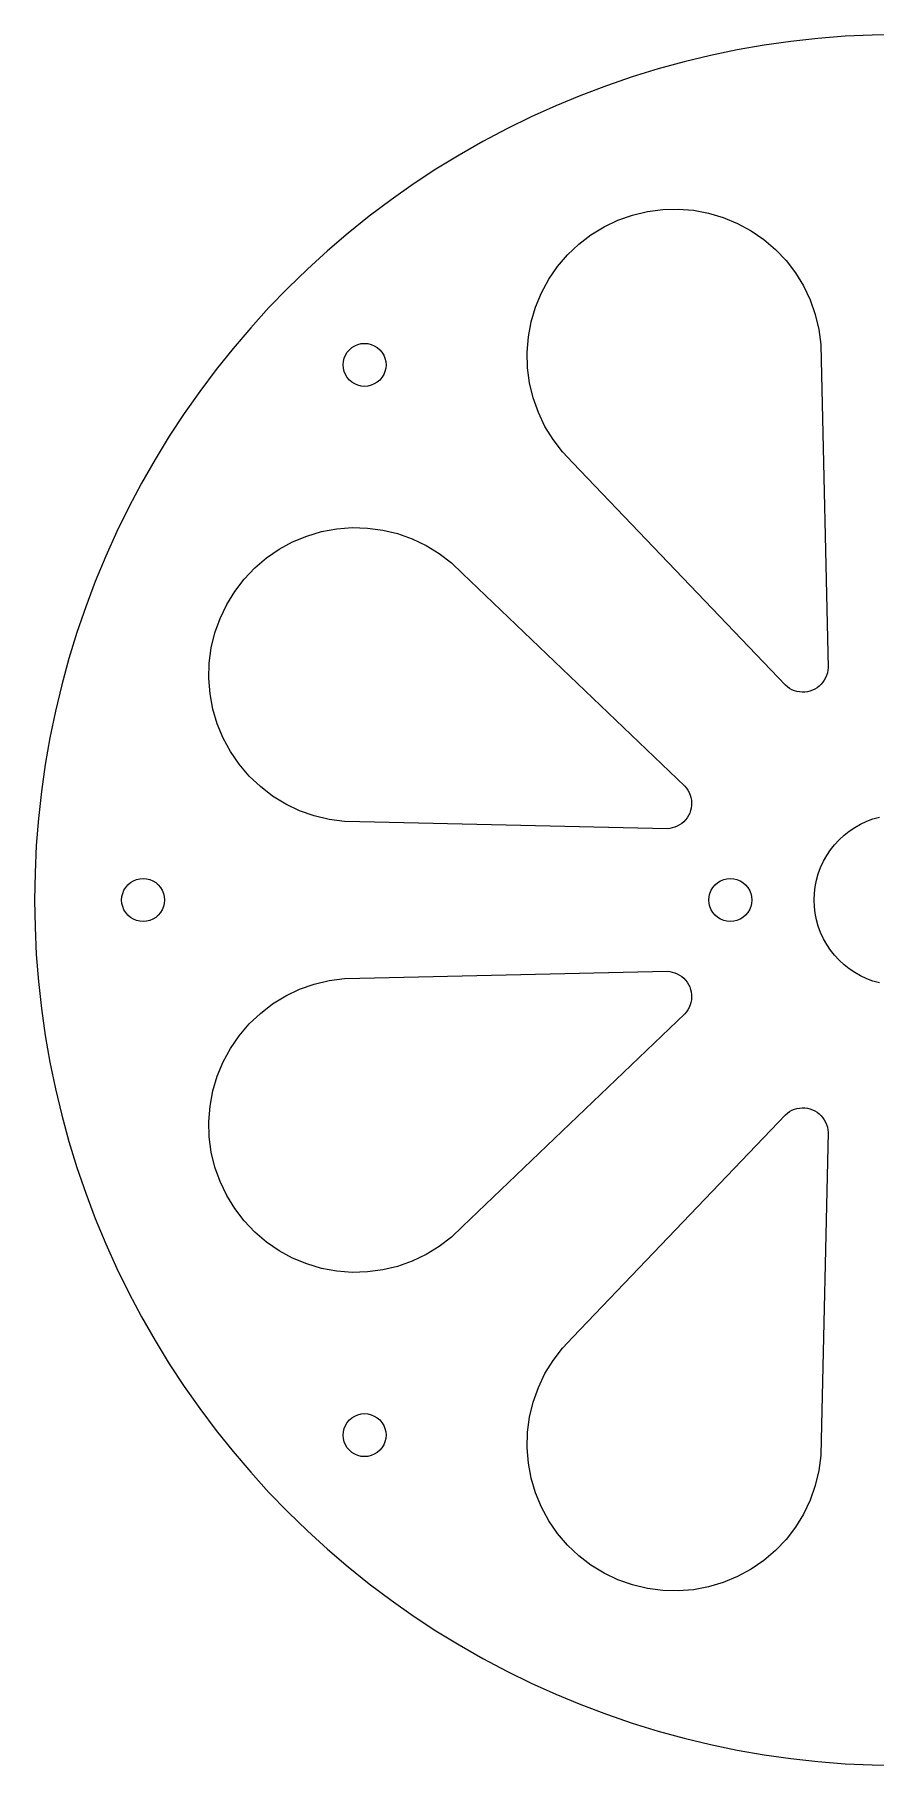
# Model space of a CAD drawing. Header units: metres. Extents: x -60 to 60, y -60 to 60.
# Drawn here: x -60.4 to -1.7, y -60.4 to 60.4 of the extents above; entities that cross this region are included whole.
import ezdxf

# ---------------------------------------------------------------- set-up
doc = ezdxf.new("R2010")
doc.units = ezdxf.units.M

msp = doc.modelspace()

# ---------------------------------------------------------------- linework, layer by layer
for p, q in [((0, 60.435), (-1.8983, 60.4052)), ((-11.3244, 59.3645), (-13.1835, 58.9795)), ((-9.45412, 59.6909), (-11.3244, 59.3645)), ((-7.57451, 59.9585), (-9.45412, 59.6909)), ((-5.68742, 60.1668), (-7.57451, 59.9585)), ((-3.79474, 60.3157), (-5.68742, 60.1668)), ((-1.8983, 60.4052), (-3.79474, 60.3157)), ((-16.8608, 58.0353), (-18.6754, 57.4771)), ((-15.0296, 58.5363), (-16.8608, 58.0353)), ((-13.1835, 58.9795), (-15.0296, 58.5363)), ((-20.4716, 56.8621), (-22.2476, 56.191)), ((-18.6754, 57.4771), (-20.4716, 56.8621)), ((-22.2476, 56.191), (-24.0016, 55.4645)), ((-25.732, 54.6832), (-27.4369, 53.848)), ((-24.0016, 55.4645), (-25.732, 54.6832)), ((-27.4369, 53.848), (-29.1148, 52.9596)), ((-30.7639, 52.0189), (-32.3827, 51.0269)), ((-29.1148, 52.9596), (-30.7639, 52.0189)), ((-32.3827, 51.0269), (-33.9695, 49.9846)), ((-33.9695, 49.9846), (-35.5228, 48.8929)), ((-35.5228, 48.8929), (-37.041, 47.753)), ((-37.041, 47.753), (-38.5227, 46.566)), ((-20.6349, 47.0099), (-19.6639, 47.473)), ((-19.6639, 47.473), (-18.6499, 47.832)), ((-18.6499, 47.832), (-17.604, 48.0832)), ((-17.604, 48.0832), (-16.5375, 48.2236)), ((-16.5375, 48.2236), (-15.4621, 48.2517)), ((-15.4621, 48.2517), (-14.3898, 48.1673)), ((-14.3898, 48.1673), (-13.3321, 47.9713)), ((-13.3321, 47.9713), (-12.3007, 47.6658)), ((-12.3007, 47.6658), (-11.3068, 47.2541)), ((-11.3068, 47.2541), (-10.3615, 46.7408)), ((-38.5227, 46.566), (-39.9664, 45.333)), ((-22.4054, 45.793), (-21.552, 46.4478)), ((-21.552, 46.4478), (-20.6349, 47.0099)), ((-10.3615, 46.7408), (-9.47499, 46.1316)), ((-9.47499, 46.1316), (-8.65701, 45.433)), ((-39.9664, 45.333), (-41.3706, 44.0552)), ((-23.8843, 44.2345), (-23.1857, 45.0525)), ((-23.1857, 45.0525), (-22.4054, 45.793)), ((-8.65701, 45.433), (-7.91655, 44.6527)), ((-41.3706, 44.0552), (-42.734, 42.734)), ((-24.4936, 43.348), (-23.8843, 44.2345)), ((-7.91655, 44.6527), (-7.2617, 43.7993)), ((-7.2617, 43.7993), (-6.69966, 42.8821)), ((-42.734, 42.734), (-44.0552, 41.3706)), ((-25.4186, 41.4089), (-25.0069, 42.4027)), ((-25.0069, 42.4027), (-24.4936, 43.348)), ((-6.69966, 42.8821), (-6.23656, 41.9112)), ((-44.0552, 41.3706), (-45.333, 39.9664)), ((-25.7241, 40.3775), (-25.4186, 41.4089)), ((-6.23656, 41.9112), (-5.87749, 40.8972)), ((-45.333, 39.9664), (-46.566, 38.5227)), ((-25.9201, 39.3198), (-25.7241, 40.3775)), ((-5.87749, 40.8972), (-5.62636, 39.8512)), ((-38.254, 38.5859), (-38.0533, 38.7089)), ((-38.0533, 38.7089), (-37.8359, 38.7989)), ((-37.8359, 38.7989), (-37.607, 38.8539)), ((-37.607, 38.8539), (-37.3724, 38.8724)), ((-37.3724, 38.8724), (-37.1377, 38.8539)), ((-37.1377, 38.8539), (-36.9088, 38.7989)), ((-36.9088, 38.7989), (-36.6914, 38.7089)), ((-36.6914, 38.7089), (-36.4907, 38.5859)), ((-26.0045, 38.2474), (-25.9201, 39.3198)), ((-5.62636, 39.8512), (-5.48596, 38.7847)), ((-5.48596, 38.7847), (-5.45779, 37.7094)), ((-46.566, 38.5227), (-47.753, 37.041)), ((-38.8724, 37.3724), (-38.8539, 37.607)), ((-38.8539, 37.607), (-38.7989, 37.8359)), ((-38.7989, 37.8359), (-38.7089, 38.0533)), ((-38.7089, 38.0533), (-38.5859, 38.254)), ((-38.5859, 38.254), (-38.433, 38.433)), ((-38.433, 38.433), (-38.254, 38.5859)), ((-36.4907, 38.5859), (-36.3117, 38.433)), ((-36.3117, 38.433), (-36.1588, 38.254)), ((-36.1588, 38.254), (-36.0358, 38.0533)), ((-36.0358, 38.0533), (-35.9458, 37.8359)), ((-35.9458, 37.8359), (-35.8908, 37.607)), ((-35.8908, 37.607), (-35.8724, 37.3724)), ((-25.9763, 37.1721), (-26.0045, 38.2474)), ((-5.45779, 37.7094), (-4.98077, 16.2303)), ((-47.753, 37.041), (-48.8929, 35.5228)), ((-38.8539, 37.1377), (-38.8724, 37.3724)), ((-38.7989, 36.9088), (-38.8539, 37.1377)), ((-38.7089, 36.6914), (-38.7989, 36.9088)), ((-38.5859, 36.4907), (-38.7089, 36.6914)), ((-38.433, 36.3117), (-38.5859, 36.4907)), ((-38.254, 36.1588), (-38.433, 36.3117)), ((-36.3117, 36.3117), (-36.4907, 36.1588)), ((-36.1588, 36.4907), (-36.3117, 36.3117)), ((-36.0358, 36.6914), (-36.1588, 36.4907)), ((-35.9458, 36.9088), (-36.0358, 36.6914)), ((-35.8908, 37.1377), (-35.9458, 36.9088)), ((-35.8724, 37.3724), (-35.8908, 37.1377)), ((-25.8359, 36.1056), (-25.9763, 37.1721)), ((-48.8929, 35.5228), (-49.9846, 33.9695)), ((-38.0533, 36.0358), (-38.254, 36.1588)), ((-37.8359, 35.9458), (-38.0533, 36.0358)), ((-37.607, 35.8908), (-37.8359, 35.9458)), ((-37.3724, 35.8724), (-37.607, 35.8908)), ((-37.1377, 35.8908), (-37.3724, 35.8724)), ((-36.9088, 35.9458), (-37.1377, 35.8908)), ((-36.6914, 36.0358), (-36.9088, 35.9458)), ((-36.4907, 36.1588), (-36.6914, 36.0358)), ((-25.5848, 35.0596), (-25.8359, 36.1056)), ((-25.2257, 34.0456), (-25.5848, 35.0596)), ((-49.9846, 33.9695), (-51.0269, 32.3827)), ((-24.7626, 33.0747), (-25.2257, 34.0456)), ((-24.2006, 32.1575), (-24.7626, 33.0747)), ((-51.0269, 32.3827), (-52.0189, 30.7639)), ((-23.5457, 31.3041), (-24.2006, 32.1575)), ((-52.0189, 30.7639), (-52.9596, 29.1148)), ((-22.8053, 30.5238), (-23.5457, 31.3041)), ((-7.95462, 14.9985), (-22.8053, 30.5238)), ((-52.9596, 29.1148), (-53.848, 27.4369)), ((-53.848, 27.4369), (-54.6832, 25.732)), ((-54.6832, 25.732), (-55.4645, 24.0016)), ((-42.4027, 25.0069), (-41.4089, 25.4186)), ((-41.4089, 25.4186), (-40.3775, 25.7241)), ((-40.3775, 25.7241), (-39.3198, 25.9201)), ((-39.3198, 25.9201), (-38.2474, 26.0045)), ((-38.2474, 26.0045), (-37.1721, 25.9763)), ((-37.1721, 25.9763), (-36.1056, 25.8359)), ((-36.1056, 25.8359), (-35.0596, 25.5848)), ((-35.0596, 25.5848), (-34.0456, 25.2257)), ((-44.2345, 23.8843), (-43.348, 24.4936)), ((-43.348, 24.4936), (-42.4027, 25.0069)), ((-34.0456, 25.2257), (-33.0747, 24.7626)), ((-33.0747, 24.7626), (-32.1575, 24.2006)), ((-32.1575, 24.2006), (-31.3041, 23.5457)), ((-55.4645, 24.0016), (-56.191, 22.2476)), ((-45.793, 22.4054), (-45.0525, 23.1857)), ((-45.0525, 23.1857), (-44.2345, 23.8843)), ((-31.3041, 23.5457), (-30.5238, 22.8053)), ((-56.191, 22.2476), (-56.8621, 20.4716)), ((-46.4478, 21.552), (-45.793, 22.4054)), ((-30.5238, 22.8053), (-14.9985, 7.95462)), ((-47.473, 19.6639), (-47.0099, 20.6349)), ((-47.0099, 20.6349), (-46.4478, 21.552)), ((-56.8621, 20.4716), (-57.4771, 18.6754)), ((-47.832, 18.6499), (-47.473, 19.6639)), ((-57.4771, 18.6754), (-58.0353, 16.8608)), ((-48.0832, 17.604), (-47.832, 18.6499)), ((-48.2236, 16.5375), (-48.0832, 17.604)), ((-58.0353, 16.8608), (-58.5363, 15.0296)), ((-48.2517, 15.4621), (-48.2236, 16.5375)), ((-5.02884, 15.8652), (-5.08122, 15.6884)), ((-4.99524, 16.0465), (-5.02884, 15.8652)), ((-4.98077, 16.2303), (-4.99524, 16.0465)), ((-58.5363, 15.0296), (-58.9795, 13.1835)), ((-48.1673, 14.3898), (-48.2517, 15.4621)), ((-7.81441, 14.8788), (-7.95462, 14.9985)), ((-7.66243, 14.7743), (-7.81441, 14.8788)), ((-7.50037, 14.6863), (-7.66243, 14.7743)), ((-7.33, 14.6157), (-7.50037, 14.6863)), ((-7.15318, 14.5634), (-7.33, 14.6157)), ((-6.97188, 14.5298), (-7.15318, 14.5634)), ((-6.78804, 14.5153), (-6.97188, 14.5298)), ((-6.6037, 14.5201), (-6.78804, 14.5153)), ((-6.42087, 14.5442), (-6.6037, 14.5201)), ((-6.24155, 14.5872), (-6.42087, 14.5442)), ((-6.06772, 14.6488), (-6.24155, 14.5872)), ((-5.90129, 14.7282), (-6.06772, 14.6488)), ((-5.74405, 14.8245), (-5.90129, 14.7282)), ((-5.59775, 14.9368), (-5.74405, 14.8245)), ((-5.46399, 15.0637), (-5.59775, 14.9368)), ((-5.34422, 15.2039), (-5.46399, 15.0637)), ((-5.23978, 15.3559), (-5.34422, 15.2039)), ((-5.15179, 15.518), (-5.23978, 15.3559)), ((-5.08122, 15.6884), (-5.15179, 15.518)), ((-47.9713, 13.3321), (-48.1673, 14.3898)), ((-47.6658, 12.3007), (-47.9713, 13.3321)), ((-58.9795, 13.1835), (-59.3645, 11.3244)), ((-47.2541, 11.3068), (-47.6658, 12.3007)), ((-59.3645, 11.3244), (-59.6909, 9.45412)), ((-46.7408, 10.3615), (-47.2541, 11.3068)), ((-46.1316, 9.47499), (-46.7408, 10.3615)), ((-59.6909, 9.45412), (-59.9585, 7.57451)), ((-45.433, 8.65701), (-46.1316, 9.47499)), ((-44.6527, 7.91655), (-45.433, 8.65701)), ((-59.9585, 7.57451), (-60.1668, 5.68742)), ((-43.7993, 7.2617), (-44.6527, 7.91655)), ((-42.8821, 6.69966), (-43.7993, 7.2617)), ((-14.9985, 7.95462), (-14.8788, 7.81441)), ((-14.8788, 7.81441), (-14.7743, 7.66243)), ((-14.7743, 7.66243), (-14.6863, 7.50037)), ((-14.6863, 7.50037), (-14.6157, 7.33)), ((-14.6157, 7.33), (-14.5634, 7.15318)), ((-41.9112, 6.23656), (-42.8821, 6.69966)), ((-40.8972, 5.87749), (-41.9112, 6.23656)), ((-14.6488, 6.06772), (-14.7282, 5.90129)), ((-14.5872, 6.24155), (-14.6488, 6.06772)), ((-14.5442, 6.42087), (-14.5872, 6.24155)), ((-14.5634, 7.15318), (-14.5298, 6.97188)), ((-14.5201, 6.6037), (-14.5442, 6.42087)), ((-14.5298, 6.97188), (-14.5153, 6.78804)), ((-14.5153, 6.78804), (-14.5201, 6.6037)), ((-60.1668, 5.68742), (-60.3157, 3.79474)), ((-39.8512, 5.62636), (-40.8972, 5.87749)), ((-38.7847, 5.48596), (-39.8512, 5.62636)), ((-37.7094, 5.45779), (-38.7847, 5.48596)), ((-16.2303, 4.98077), (-37.7094, 5.45779)), ((-16.0465, 4.99524), (-16.2303, 4.98077)), ((-15.8652, 5.02884), (-16.0465, 4.99524)), ((-15.6884, 5.08122), (-15.8652, 5.02884)), ((-15.518, 5.15179), (-15.6884, 5.08122)), ((-15.3559, 5.23978), (-15.518, 5.15179)), ((-15.2039, 5.34422), (-15.3559, 5.23978)), ((-15.0637, 5.46399), (-15.2039, 5.34422)), ((-14.9368, 5.59775), (-15.0637, 5.46399)), ((-14.8245, 5.74405), (-14.9368, 5.59775)), ((-14.7282, 5.90129), (-14.8245, 5.74405)), ((-3.49731, 4.81364), (-3.10886, 5.0732)), ((-3.10886, 5.0732), (-2.70123, 5.30148)), ((-2.70123, 5.30148), (-2.27696, 5.49707)), ((-2.27696, 5.49707), (-1.83864, 5.65878)), ((-1.83864, 5.65878), (-1.38899, 5.7856)), ((-60.3157, 3.79474), (-60.4052, 1.8983)), ((-4.81364, 3.49731), (-4.52441, 3.86421)), ((-4.52441, 3.86421), (-4.20728, 4.20728)), ((-4.20728, 4.20728), (-3.86421, 4.52441)), ((-3.86421, 4.52441), (-3.49731, 4.81364)), ((-5.49707, 2.27696), (-5.30148, 2.70123)), ((-5.30148, 2.70123), (-5.0732, 3.10886)), ((-5.0732, 3.10886), (-4.81364, 3.49731)), ((-60.4052, 1.8983), (-60.435, 0)), ((-53.9131, 1.06065), (-53.7342, 1.21352)), ((-53.7342, 1.21352), (-53.5335, 1.3365)), ((-53.5335, 1.3365), (-53.316, 1.42657)), ((-53.316, 1.42657), (-53.0871, 1.48152)), ((-53.0871, 1.48152), (-52.8525, 1.5)), ((-52.8525, 1.5), (-52.6178, 1.48152)), ((-52.6178, 1.48152), (-52.389, 1.42657)), ((-52.389, 1.42657), (-52.1715, 1.3365)), ((-52.1715, 1.3365), (-51.9708, 1.21352)), ((-51.9708, 1.21352), (-51.7918, 1.06065)), ((-12.8694, 1.06065), (-12.6904, 1.21352)), ((-12.6904, 1.21352), (-12.4897, 1.3365)), ((-12.4897, 1.3365), (-12.2723, 1.42657)), ((-12.2723, 1.42657), (-12.0434, 1.48152)), ((-12.0434, 1.48152), (-11.8087, 1.5)), ((-11.8087, 1.5), (-11.5741, 1.48152)), ((-11.5741, 1.48152), (-11.3452, 1.42657)), ((-11.3452, 1.42657), (-11.1278, 1.3365)), ((-11.1278, 1.3365), (-10.9271, 1.21352)), ((-10.9271, 1.21352), (-10.7481, 1.06065)), ((-5.87674, 0.930771), (-5.7856, 1.38899)), ((-5.7856, 1.38899), (-5.65878, 1.83864)), ((-5.65878, 1.83864), (-5.49707, 2.27696)), ((-60.435, 0), (-60.4052, -1.8983)), ((-54.3525, 0), (-54.334, 0.23465)), ((-54.334, -0.23465), (-54.3525, 0)), ((-54.334, 0.23465), (-54.2791, 0.463516)), ((-54.2791, 0.463516), (-54.189, 0.680984)), ((-54.189, 0.680984), (-54.066, 0.881668)), ((-54.066, 0.881668), (-53.9131, 1.06065)), ((-51.7918, 1.06065), (-51.639, 0.881668)), ((-51.639, 0.881668), (-51.516, 0.680984)), ((-51.516, 0.680984), (-51.4259, 0.463516)), ((-51.4259, 0.463516), (-51.371, 0.23465)), ((-51.371, 0.23465), (-51.3525, 0)), ((-51.3525, 0), (-51.371, -0.23465)), ((-13.3087, 0), (-13.2903, 0.23465)), ((-13.2903, -0.23465), (-13.3087, 0)), ((-13.2903, 0.23465), (-13.2353, 0.463516)), ((-13.2353, 0.463516), (-13.1452, 0.680984)), ((-13.1452, 0.680984), (-13.0223, 0.881668)), ((-13.0223, 0.881668), (-12.8694, 1.06065)), ((-10.7481, 1.06065), (-10.5952, 0.881668)), ((-10.5952, 0.881668), (-10.4722, 0.680984)), ((-10.4722, 0.680984), (-10.3822, 0.463516)), ((-10.3822, 0.463516), (-10.3272, 0.23465)), ((-10.3272, 0.23465), (-10.3087, 0)), ((-10.3087, 0), (-10.3272, -0.23465)), ((-5.95, 0), (-5.93166, 0.466827)), ((-5.93166, -0.466827), (-5.95, 0)), ((-5.93166, 0.466827), (-5.87674, 0.930771)), ((-54.2791, -0.463516), (-54.334, -0.23465)), ((-54.189, -0.680984), (-54.2791, -0.463516)), ((-54.066, -0.881668), (-54.189, -0.680984)), ((-53.9131, -1.06065), (-54.066, -0.881668)), ((-53.7342, -1.21352), (-53.9131, -1.06065)), ((-51.7918, -1.06065), (-51.9708, -1.21352)), ((-51.639, -0.881668), (-51.7918, -1.06065)), ((-51.516, -0.680984), (-51.639, -0.881668)), ((-51.4259, -0.463516), (-51.516, -0.680984)), ((-51.371, -0.23465), (-51.4259, -0.463516)), ((-13.2353, -0.463516), (-13.2903, -0.23465)), ((-13.1452, -0.680984), (-13.2353, -0.463516)), ((-13.0223, -0.881668), (-13.1452, -0.680984)), ((-12.8694, -1.06065), (-13.0223, -0.881668)), ((-12.6904, -1.21352), (-12.8694, -1.06065)), ((-10.7481, -1.06065), (-10.9271, -1.21352)), ((-10.5952, -0.881668), (-10.7481, -1.06065)), ((-10.4722, -0.680984), (-10.5952, -0.881668)), ((-10.3822, -0.463516), (-10.4722, -0.680984)), ((-10.3272, -0.23465), (-10.3822, -0.463516)), ((-5.87674, -0.930771), (-5.93166, -0.466827)), ((-5.7856, -1.38899), (-5.87674, -0.930771)), ((-60.4052, -1.8983), (-60.3157, -3.79474)), ((-53.5335, -1.3365), (-53.7342, -1.21352)), ((-53.316, -1.42657), (-53.5335, -1.3365)), ((-53.0871, -1.48152), (-53.316, -1.42657)), ((-52.8525, -1.49998), (-53.0871, -1.48152)), ((-52.6178, -1.48152), (-52.8525, -1.49998)), ((-52.389, -1.42657), (-52.6178, -1.48152)), ((-52.1715, -1.3365), (-52.389, -1.42657)), ((-51.9708, -1.21352), (-52.1715, -1.3365)), ((-12.4897, -1.3365), (-12.6904, -1.21352)), ((-12.2723, -1.42657), (-12.4897, -1.3365)), ((-12.0434, -1.48152), (-12.2723, -1.42657)), ((-11.8087, -1.49998), (-12.0434, -1.48152)), ((-11.5741, -1.48152), (-11.8087, -1.49998)), ((-11.3452, -1.42657), (-11.5741, -1.48152)), ((-11.1278, -1.3365), (-11.3452, -1.42657)), ((-10.9271, -1.21352), (-11.1278, -1.3365)), ((-5.65878, -1.83864), (-5.7856, -1.38899)), ((-5.49707, -2.27696), (-5.65878, -1.83864)), ((-5.30148, -2.70123), (-5.49707, -2.27696)), ((-5.0732, -3.10886), (-5.30148, -2.70123)), ((-4.81364, -3.49731), (-5.0732, -3.10886)), ((-4.52441, -3.86421), (-4.81364, -3.49731)), ((-60.3157, -3.79474), (-60.1668, -5.68742)), ((-4.20728, -4.20728), (-4.52441, -3.86421)), ((-3.86421, -4.52441), (-4.20728, -4.20728)), ((-3.49731, -4.81364), (-3.86421, -4.52441)), ((-3.10886, -5.0732), (-3.49731, -4.81364)), ((-60.1668, -5.68742), (-59.9585, -7.57451)), ((-41.9112, -6.23656), (-40.8972, -5.87749)), ((-40.8972, -5.87749), (-39.8512, -5.62636)), ((-39.8512, -5.62636), (-38.7847, -5.48596)), ((-38.7847, -5.48596), (-37.7094, -5.45779)), ((-37.7094, -5.45779), (-16.2303, -4.98077)), ((-16.2303, -4.98077), (-16.0465, -4.99524)), ((-16.0465, -4.99524), (-15.8652, -5.02884)), ((-15.8652, -5.02884), (-15.6884, -5.08122)), ((-15.6884, -5.08122), (-15.518, -5.15179)), ((-15.518, -5.15179), (-15.3559, -5.23978)), ((-15.3559, -5.23978), (-15.2039, -5.34422)), ((-15.2039, -5.34422), (-15.0637, -5.46399)), ((-15.0637, -5.46399), (-14.9368, -5.59775)), ((-14.9368, -5.59775), (-14.8245, -5.74405)), ((-14.8245, -5.74405), (-14.7282, -5.90129)), ((-14.7282, -5.90129), (-14.6488, -6.06772)), ((-2.70123, -5.30148), (-3.10886, -5.0732)), ((-2.27696, -5.49707), (-2.70123, -5.30148)), ((-1.83864, -5.65878), (-2.27696, -5.49707)), ((-1.38899, -5.7856), (-1.83864, -5.65878)), ((-43.7993, -7.2617), (-42.8821, -6.69966)), ((-42.8821, -6.69966), (-41.9112, -6.23656)), ((-14.6488, -6.06772), (-14.5872, -6.24155)), ((-14.5634, -7.15318), (-14.6157, -7.33)), ((-14.5872, -6.24155), (-14.5442, -6.42087)), ((-14.5298, -6.97188), (-14.5634, -7.15318)), ((-14.5442, -6.42087), (-14.5201, -6.6037)), ((-14.5153, -6.78804), (-14.5298, -6.97188)), ((-14.5201, -6.6037), (-14.5153, -6.78804)), ((-59.9585, -7.57451), (-59.6909, -9.45412)), ((-45.433, -8.65701), (-44.6527, -7.91655)), ((-44.6527, -7.91655), (-43.7993, -7.2617)), ((-14.9985, -7.95462), (-30.5238, -22.8053)), ((-14.8788, -7.81441), (-14.9985, -7.95462)), ((-14.7743, -7.66243), (-14.8788, -7.81441)), ((-14.6863, -7.50037), (-14.7743, -7.66243)), ((-14.6157, -7.33), (-14.6863, -7.50037)), ((-59.6909, -9.45412), (-59.3645, -11.3244)), ((-46.7408, -10.3615), (-46.1316, -9.47499)), ((-46.1316, -9.47499), (-45.433, -8.65701)), ((-47.2541, -11.3068), (-46.7408, -10.3615)), ((-59.3645, -11.3244), (-58.9795, -13.1835)), ((-47.6658, -12.3007), (-47.2541, -11.3068)), ((-58.9795, -13.1835), (-58.5363, -15.0296)), ((-47.9713, -13.3321), (-47.6658, -12.3007)), ((-48.2517, -15.4621), (-48.1673, -14.3898)), ((-48.1673, -14.3898), (-47.9713, -13.3321)), ((-58.5363, -15.0296), (-58.0353, -16.8608)), ((-48.2236, -16.5375), (-48.2517, -15.4621)), ((-22.8053, -30.5238), (-7.95462, -14.9985)), ((-7.95462, -14.9985), (-7.81441, -14.8788)), ((-7.81441, -14.8788), (-7.66243, -14.7743)), ((-7.66243, -14.7743), (-7.50037, -14.6863)), ((-7.50037, -14.6863), (-7.33, -14.6157)), ((-7.33, -14.6157), (-7.15318, -14.5634)), ((-7.15318, -14.5634), (-6.97188, -14.5298)), ((-6.97188, -14.5298), (-6.78804, -14.5153)), ((-6.78804, -14.5153), (-6.6037, -14.5201)), ((-6.6037, -14.5201), (-6.42087, -14.5442)), ((-6.42087, -14.5442), (-6.24155, -14.5872)), ((-6.24155, -14.5872), (-6.06772, -14.6488)), ((-6.06772, -14.6488), (-5.90129, -14.7282)), ((-5.90129, -14.7282), (-5.74405, -14.8245)), ((-5.74405, -14.8245), (-5.59775, -14.9368)), ((-5.59775, -14.9368), (-5.46399, -15.0637)), ((-5.46399, -15.0637), (-5.34422, -15.2039)), ((-5.34422, -15.2039), (-5.23978, -15.3559)), ((-5.23978, -15.3559), (-5.15179, -15.518)), ((-5.15179, -15.518), (-5.08122, -15.6884)), ((-5.08122, -15.6884), (-5.02884, -15.8652)), ((-58.0353, -16.8608), (-57.4771, -18.6754)), ((-48.0832, -17.604), (-48.2236, -16.5375)), ((-4.98077, -16.2303), (-5.45779, -37.7094)), ((-5.02884, -15.8652), (-4.99524, -16.0465)), ((-4.99524, -16.0465), (-4.98077, -16.2303)), ((-47.832, -18.6499), (-48.0832, -17.604)), ((-57.4771, -18.6754), (-56.8621, -20.4716)), ((-47.473, -19.6639), (-47.832, -18.6499)), ((-56.8621, -20.4716), (-56.191, -22.2476)), ((-47.0099, -20.6349), (-47.473, -19.6639)), ((-46.4478, -21.552), (-47.0099, -20.6349)), ((-45.793, -22.4054), (-46.4478, -21.552)), ((-56.191, -22.2476), (-55.4645, -24.0016)), ((-45.0525, -23.1857), (-45.793, -22.4054)), ((-30.5238, -22.8053), (-31.3041, -23.5457)), ((-55.4645, -24.0016), (-54.6832, -25.732)), ((-44.2345, -23.8843), (-45.0525, -23.1857)), ((-43.348, -24.4936), (-44.2345, -23.8843)), ((-31.3041, -23.5457), (-32.1575, -24.2006)), ((-42.4027, -25.0069), (-43.348, -24.4936)), ((-41.4089, -25.4186), (-42.4027, -25.0069)), ((-34.0456, -25.2257), (-35.0596, -25.5848)), ((-33.0747, -24.7626), (-34.0456, -25.2257)), ((-32.1575, -24.2006), (-33.0747, -24.7626)), ((-54.6832, -25.732), (-53.848, -27.4369)), ((-40.3775, -25.7241), (-41.4089, -25.4186)), ((-39.3198, -25.9201), (-40.3775, -25.7241)), ((-38.2474, -26.0045), (-39.3198, -25.9201)), ((-37.1721, -25.9763), (-38.2474, -26.0045)), ((-36.1056, -25.8359), (-37.1721, -25.9763)), ((-35.0596, -25.5848), (-36.1056, -25.8359)), ((-53.848, -27.4369), (-52.9596, -29.1148)), ((-52.9596, -29.1148), (-52.0189, -30.7639)), ((-52.0189, -30.7639), (-51.0269, -32.3827)), ((-24.2006, -32.1575), (-23.5457, -31.3041)), ((-23.5457, -31.3041), (-22.8053, -30.5238)), ((-51.0269, -32.3827), (-49.9846, -33.9695)), ((-24.7626, -33.0747), (-24.2006, -32.1575)), ((-25.2257, -34.0456), (-24.7626, -33.0747)), ((-49.9846, -33.9695), (-48.8929, -35.5228)), ((-25.5848, -35.0596), (-25.2257, -34.0456)), ((-48.8929, -35.5228), (-47.753, -37.041)), ((-38.433, -36.3117), (-38.254, -36.1588)), ((-38.254, -36.1588), (-38.0533, -36.0358)), ((-38.0533, -36.0358), (-37.8359, -35.9458)), ((-37.8359, -35.9458), (-37.607, -35.8908)), ((-37.607, -35.8908), (-37.3724, -35.8724)), ((-37.3724, -35.8724), (-37.1377, -35.8908)), ((-37.1377, -35.8908), (-36.9088, -35.9458)), ((-36.9088, -35.9458), (-36.6914, -36.0358)), ((-36.6914, -36.0358), (-36.4907, -36.1588)), ((-36.4907, -36.1588), (-36.3117, -36.3117)), ((-25.9763, -37.1721), (-25.8359, -36.1056)), ((-25.8359, -36.1056), (-25.5848, -35.0596)), ((-47.753, -37.041), (-46.566, -38.5227)), ((-38.8724, -37.3724), (-38.8539, -37.1377)), ((-38.8539, -37.607), (-38.8724, -37.3724)), ((-38.8539, -37.1377), (-38.7989, -36.9088)), ((-38.7989, -36.9088), (-38.7089, -36.6914)), ((-38.7089, -36.6914), (-38.5859, -36.4907)), ((-38.5859, -36.4907), (-38.433, -36.3117)), ((-36.3117, -36.3117), (-36.1588, -36.4907)), ((-36.1588, -36.4907), (-36.0358, -36.6914)), ((-36.0358, -36.6914), (-35.9458, -36.9088)), ((-35.9458, -36.9088), (-35.8908, -37.1377)), ((-35.8908, -37.1377), (-35.8724, -37.3724)), ((-35.8724, -37.3724), (-35.8908, -37.607)), ((-26.0045, -38.2474), (-25.9763, -37.1721)), ((-46.566, -38.5227), (-45.333, -39.9664)), ((-38.7989, -37.8359), (-38.8539, -37.607)), ((-38.7089, -38.0533), (-38.7989, -37.8359)), ((-38.5859, -38.254), (-38.7089, -38.0533)), ((-38.433, -38.433), (-38.5859, -38.254)), ((-38.254, -38.5859), (-38.433, -38.433)), ((-38.0533, -38.7089), (-38.254, -38.5859)), ((-36.4907, -38.5859), (-36.6914, -38.7089)), ((-36.3117, -38.433), (-36.4907, -38.5859)), ((-36.1588, -38.254), (-36.3117, -38.433)), ((-36.0358, -38.0533), (-36.1588, -38.254)), ((-35.9458, -37.8359), (-36.0358, -38.0533)), ((-35.8908, -37.607), (-35.9458, -37.8359)), ((-25.9201, -39.3198), (-26.0045, -38.2474)), ((-5.45779, -37.7094), (-5.48596, -38.7847)), ((-37.8359, -38.7989), (-38.0533, -38.7089)), ((-37.607, -38.8539), (-37.8359, -38.7989)), ((-37.3724, -38.8724), (-37.607, -38.8539)), ((-37.1377, -38.8539), (-37.3724, -38.8724)), ((-36.9088, -38.7989), (-37.1377, -38.8539)), ((-36.6914, -38.7089), (-36.9088, -38.7989)), ((-25.7241, -40.3775), (-25.9201, -39.3198)), ((-5.62636, -39.8512), (-5.87749, -40.8972)), ((-5.48596, -38.7847), (-5.62636, -39.8512)), ((-45.333, -39.9664), (-44.0552, -41.3706)), ((-25.4186, -41.4089), (-25.7241, -40.3775)), ((-5.87749, -40.8972), (-6.23656, -41.9112)), ((-44.0552, -41.3706), (-42.734, -42.734)), ((-25.0069, -42.4027), (-25.4186, -41.4089)), ((-6.23656, -41.9112), (-6.69966, -42.8821)), ((-42.734, -42.734), (-41.3706, -44.0552)), ((-24.4936, -43.348), (-25.0069, -42.4027)), ((-23.8843, -44.2345), (-24.4936, -43.348)), ((-6.69966, -42.8821), (-7.2617, -43.7993)), ((-41.3706, -44.0552), (-39.9664, -45.333)), ((-23.1857, -45.0525), (-23.8843, -44.2345)), ((-7.91655, -44.6527), (-8.65701, -45.433)), ((-7.2617, -43.7993), (-7.91655, -44.6527)), ((-39.9664, -45.333), (-38.5227, -46.566)), ((-22.4054, -45.793), (-23.1857, -45.0525)), ((-21.552, -46.4478), (-22.4054, -45.793)), ((-8.65701, -45.433), (-9.47499, -46.1316)), ((-38.5227, -46.566), (-37.041, -47.753)), ((-20.6349, -47.0099), (-21.552, -46.4478)), ((-19.6639, -47.473), (-20.6349, -47.0099)), ((-10.3615, -46.7408), (-11.3068, -47.2541)), ((-9.47499, -46.1316), (-10.3615, -46.7408)), ((-37.041, -47.753), (-35.5228, -48.8929)), ((-18.6499, -47.832), (-19.6639, -47.473)), ((-17.604, -48.0832), (-18.6499, -47.832)), ((-16.5375, -48.2236), (-17.604, -48.0832)), ((-15.4621, -48.2517), (-16.5375, -48.2236)), ((-14.3898, -48.1673), (-15.4621, -48.2517)), ((-13.3321, -47.9713), (-14.3898, -48.1673)), ((-12.3007, -47.6658), (-13.3321, -47.9713)), ((-11.3068, -47.2541), (-12.3007, -47.6658)), ((-35.5228, -48.8929), (-33.9695, -49.9846)), ((-33.9695, -49.9846), (-32.3827, -51.0269)), ((-32.3827, -51.0269), (-30.7639, -52.0189)), ((-30.7639, -52.0189), (-29.1148, -52.9596)), ((-29.1148, -52.9596), (-27.4369, -53.848)), ((-27.4369, -53.848), (-25.732, -54.6832)), ((-25.732, -54.6832), (-24.0016, -55.4645)), ((-24.0016, -55.4645), (-22.2476, -56.191)), ((-22.2476, -56.191), (-20.4716, -56.8621)), ((-20.4716, -56.8621), (-18.6754, -57.4771)), ((-18.6754, -57.4771), (-16.8608, -58.0353)), ((-16.8608, -58.0353), (-15.0296, -58.5363)), ((-15.0296, -58.5363), (-13.1835, -58.9795)), ((-13.1835, -58.9795), (-11.3244, -59.3645)), ((-11.3244, -59.3645), (-9.45412, -59.6909)), ((-9.45412, -59.6909), (-7.57451, -59.9585)), ((-7.57451, -59.9585), (-5.68742, -60.1668)), ((-5.68742, -60.1668), (-3.79474, -60.3157)), ((-3.79474, -60.3157), (-1.8983, -60.4052)), ((-1.8983, -60.4052), (0, -60.435))]:
    msp.add_line(p, q)

doc.saveas('drawing.dxf')
